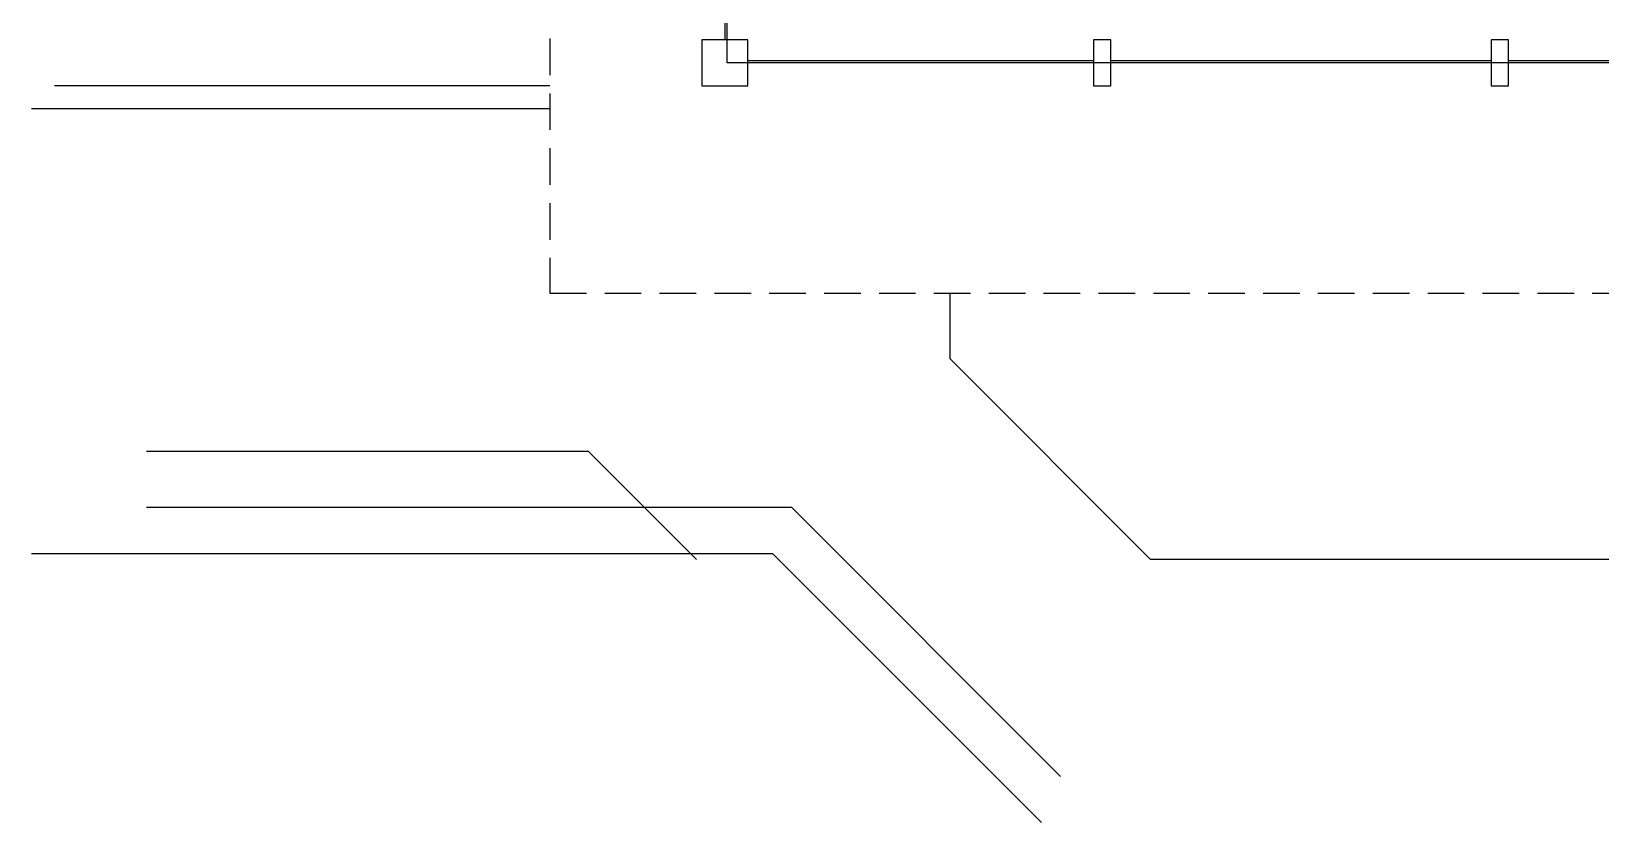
# Model space of a CAD drawing. Header units: millimetres. Extents: x 151130 to 215929, y 2134 to 34533.
# Drawn here: x 159815 to 166625, y 2134 to 5567 of the extents above; entities that cross this region are included whole.
import ezdxf

# ---------------------------------------------------------------- set-up
doc = ezdxf.new("R2010")
doc.units = ezdxf.units.MM
doc.linetypes.add('HIDDEN', pattern=[9.525, 6.35, -3.175])
for name, color, linetype in [('MUEBLES', 8, 'Continuous'), ('muros', 7, 'Continuous'), ('proy', 5, 'HIDDEN'), ('trama', 6, 'Continuous')]:
    doc.layers.add(name, color=color, linetype=linetype)

msp = doc.modelspace()

# ---------------------------------------------------------------- linework, layer by layer
at = {"layer": 'MUEBLES', "color": 6}
for p, q in [((162835, 5430.4), (162835, 15620.4)), ((162825, 7063.8), (162825, 5530.4)), ((162925, 5440.4), (164425, 5440.4)), ((164500, 5440.4), (166150, 5440.4)), ((166225, 5440.4), (167725, 5440.4))]:
    msp.add_line(p, q, dxfattribs=at)
msp.add_lwpolyline([(167725, 5430.4), (162835, 5430.4)], dxfattribs=at)
at = {"layer": 'muros', "color": 251, "true_color": 0x636466}
for p, q in [((163115, 3500.4), (160315, 3500.4)), ((164281.8, 2333.7), (163115, 3500.4)), ((163032.2, 3300.4), (159815, 3300.4)), ((163032.2, 3300.4), (164198.9, 2133.7))]:
    msp.add_line(p, q, dxfattribs=at)
at = {"layer": 'muros'}
msp.add_lwpolyline([(162725, 5530.4), (162725, 5330.4), (162925, 5330.4), (162925, 5530.4), (162725, 5530.4)], dxfattribs=at)
at = {"layer": 'muros', "color": 1}
for points in [[(164425, 5530.4), (164425, 5330.4), (164500, 5330.4), (164500, 5530.4), (164425, 5530.4)], [(166150, 5530.4), (166150, 5330.4), (166225, 5330.4), (166225, 5530.4), (166150, 5530.4)]]:
    msp.add_lwpolyline(points, dxfattribs=at)
at = {"layer": 'proy', "color": 251, "ltscale": 25, "true_color": 0x636466}
for p, q in [((162065, 17680.4), (162065, 4430.4)), ((162065, 4430.4), (184125, 4430.4))]:
    msp.add_line(p, q, dxfattribs=at)
at = {"layer": 'trama', "color": 251, "true_color": 0x636466}
for p, q in [((162065, 5330.4), (159915, 5330.4)), ((162065, 5230.4), (159815, 5230.4)), ((163801.8, 4145.3), (163801.8, 4430.4)), ((164671.8, 3275.3), (163801.8, 4145.3)), ((160315, 3745.3), (162231.8, 3745.3)), ((162701.8, 3275.3), (162231.8, 3745.3)), ((186478.8, 3275.3), (164671.8, 3275.3))]:
    msp.add_line(p, q, dxfattribs=at)

doc.saveas('drawing.dxf')
